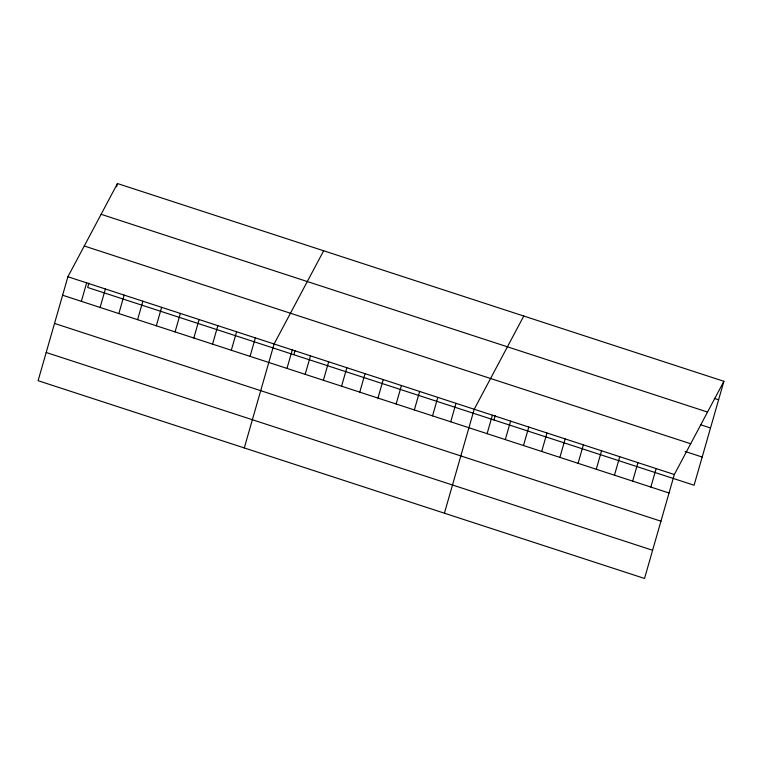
<?xml version="1.0" encoding="UTF-8"?>
<svg xmlns="http://www.w3.org/2000/svg" width="762" height="762" viewBox="0 0 762 762"><rect width="100%" height="100%" fill="white"/><g stroke="black" fill="none" stroke-linecap="round" stroke-linejoin="round"><path stroke-width="1.14" d="M67.904 276.758L38.1 380.695L644.528 578.463L674.332 474.516L723.9 381.305L117.472 183.537L67.904 276.758L674.332 474.516M81.353 301.342L86.649 282.873M88.916 283.14L87.668 287.484L694.096 485.242L723.9 381.305M116.538 186.804L117.472 183.537M100.098 307.457L105.394 288.979M118.843 313.563L124.139 295.094M137.579 319.678L142.885 301.209M156.324 325.793L161.62 307.324M175.07 331.908L180.365 313.43M193.815 338.014L199.111 319.545M212.56 344.129L217.856 325.66M231.305 350.244L236.601 331.775M250.05 356.359L255.346 337.88M244.288 447.932L274.091 343.995L323.66 250.784M286.988 368.398L292.284 349.929M293.856 354.721L295.094 350.377M305.181 374.332L310.477 355.864M323.374 380.267L328.67 361.798M341.567 386.201L346.862 367.732M359.759 392.135L365.055 373.656M377.952 398.069L383.248 379.59M396.145 404.003L401.441 385.524M414.338 409.937L419.633 391.458M432.53 415.862L437.826 397.393M450.723 421.796L456.019 403.327M444.408 513.197L474.212 409.261L523.78 316.04M487.108 433.664L492.404 415.195M493.976 419.986L495.224 415.642M505.301 439.598L510.597 421.129M523.494 445.532L528.79 427.053M541.687 451.466L546.983 432.987M559.88 457.4L565.175 438.922M578.072 463.325L583.368 444.856M596.265 469.259L601.561 450.79M614.458 475.193L619.754 456.724M632.651 481.127L637.946 462.658M650.843 487.061L656.139 468.592M714.318 398.383L718.604 399.783M101.117 214.303L707.546 412.071M700.888 424.844L710.517 427.987M84.258 245.993L690.686 443.76M685.057 451.456L702.183 457.038M62.608 295.227L669.036 492.995M54.521 323.431L660.949 521.198M46.187 352.492L652.615 550.259"/></g></svg>
